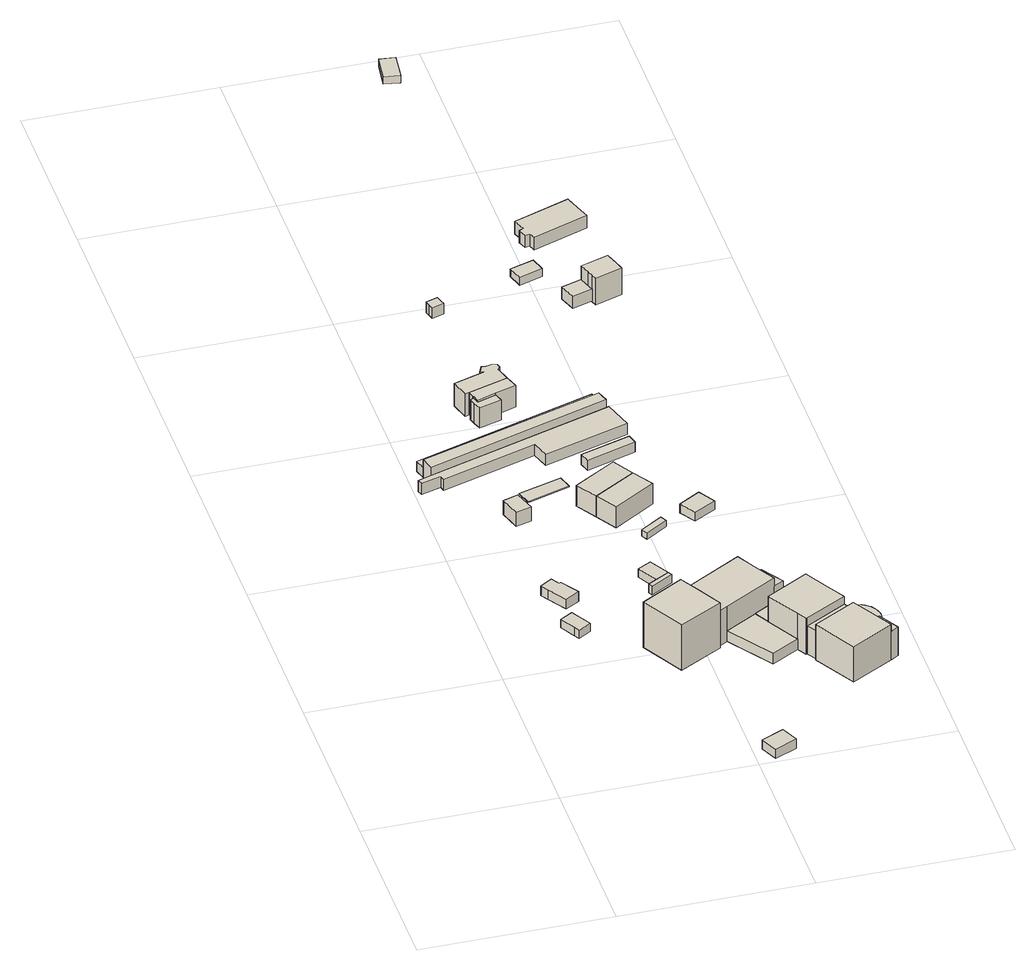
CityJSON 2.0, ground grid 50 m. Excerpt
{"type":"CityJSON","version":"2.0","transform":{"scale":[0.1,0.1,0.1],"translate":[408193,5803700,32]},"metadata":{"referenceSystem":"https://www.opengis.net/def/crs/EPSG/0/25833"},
"CityObjects":{
"building1":{"type":"Building","attributes":{"Gemeindeschluessel":"11000009","BezugspunktDach":"2200","function":"31001_1010","measuredHeight":2.44,"storeysAboveGround":1},"address":[{"country":"Germany","locality":"Berlin","thoroughfareNumber":"29 (6)","thoroughfareName":"Am Seddinsee"}],"geometry":[{"type":"Solid","lod":"1","boundaries":[[[[0,1,2,3,4]],[[5,6,7,8,9]],[[5,9,4,3]],[[6,5,3,2]],[[7,6,2,1]],[[8,7,1,0]],[[9,8,0,4]]]]}]},
"building2":{"type":"Building","attributes":{"Gemeindeschluessel":"11000009","BezugspunktDach":"2200","function":"31001_1010","measuredHeight":2.88,"storeysAboveGround":1},"address":[{"country":"Germany","locality":"Berlin","thoroughfareNumber":"29 (8)","thoroughfareName":"Am Seddinsee"}],"geometry":[{"type":"Solid","lod":"1","boundaries":[[[[10,11,12,13,14,15,16]],[[17,18,19,20,21,22,23]],[[17,23,16,15]],[[18,17,15,14]],[[19,18,14,13]],[[20,19,13,12]],[[21,20,12,11]],[[22,21,11,10]],[[23,22,10,16]]]]}]},
"building3":{"type":"Building","attributes":{"Gemeindeschluessel":"11000009","BezugspunktDach":"2200","function":"31001_1010","measuredHeight":4.79,"storeysAboveGround":1},"address":[{"country":"Germany","locality":"Berlin","thoroughfareNumber":"27 (1)","thoroughfareName":"Am Seddinsee"}],"geometry":[{"type":"Solid","lod":"1","boundaries":[[[[24,25,26,27]],[[28,29,30,31]],[[28,31,27,26]],[[29,28,26,25]],[[30,29,25,24]],[[31,30,24,27]]]]}]},
"building4":{"type":"Building","attributes":{"Gemeindeschluessel":"11000009","BezugspunktDach":"2200","function":"31001_2000","measuredHeight":2.83,"storeysAboveGround":1},"address":[{"country":"Germany","locality":"Berlin","thoroughfareNumber":"19 (2)","thoroughfareName":"Wernsdorfer Straße"}],"geometry":[{"type":"Solid","lod":"1","boundaries":[[[[32,33,34,35]],[[36,37,38,39]],[[36,39,35,34]],[[37,36,34,33]],[[38,37,33,32]],[[39,38,32,35]]]]}]},
"building5":{"type":"Building","attributes":{"Gemeindeschluessel":"11000009","BezugspunktDach":"2200","function":"31001_2000","measuredHeight":0.186,"storeysAboveGround":1},"address":[{"country":"Germany","locality":"Berlin","thoroughfareNumber":"25 (4)","thoroughfareName":"Am Seddinsee"}],"geometry":[{"type":"Solid","lod":"1","boundaries":[[[[40,41,42,43,44]],[[45,46,47,48,49]],[[45,49,44,43]],[[46,45,43,42]],[[47,46,42,41]],[[48,47,41,40]],[[49,48,40,44]]]]}]},
"building6":{"type":"Building","attributes":{"Gemeindeschluessel":"11000009","BezugspunktDach":"2200","function":"31001_1010","measuredHeight":2.55,"storeysAboveGround":1},"address":[{"country":"Germany","locality":"Berlin","thoroughfareNumber":"29 (10)","thoroughfareName":"Am Seddinsee"}],"geometry":[{"type":"Solid","lod":"1","boundaries":[[[[50,51,52,53,54]],[[55,56,57,58,59]],[[55,59,54,53]],[[56,55,53,52]],[[57,56,52,51]],[[58,57,51,50]],[[59,58,50,54]]]]}]},
"building7":{"type":"Building","attributes":{"Gemeindeschluessel":"11000009","BezugspunktDach":"2200","function":"31001_2000","measuredHeight":3.26,"storeysAboveGround":1},"address":[{"country":"Germany","locality":"Berlin","thoroughfareNumber":"25 (5)","thoroughfareName":"Am Seddinsee"}],"geometry":[{"type":"Solid","lod":"1","boundaries":[[[[60,61,62,63,64,65,66,67,68,69]],[[70,71,72,73,74,75,76,77,78,79]],[[70,79,69,68]],[[71,70,68,67]],[[72,71,67,66]],[[73,72,66,65]],[[74,73,65,64]],[[75,74,64,63]],[[76,75,63,62]],[[77,76,62,61]],[[78,77,61,60]],[[79,78,60,69]]]]}]},
"building8":{"type":"Building","attributes":{"Gemeindeschluessel":"11000009","BezugspunktDach":"2200","function":"31001_1010","measuredHeight":2.56,"storeysAboveGround":1},"address":[{"country":"Germany","locality":"Berlin","thoroughfareNumber":"29 (9)","thoroughfareName":"Am Seddinsee"}],"geometry":[{"type":"Solid","lod":"1","boundaries":[[[[53,52,80,81]],[[82,56,55,83]],[[82,83,81,80]],[[56,82,80,52]],[[55,56,52,53]],[[83,55,53,81]]]]}]},
"building9":{"type":"Building","attributes":{"Gemeindeschluessel":"11000009","function":"31001_2000"},"address":[{"country":"Germany","locality":"Berlin","thoroughfareNumber":"23 (2)","thoroughfareName":"Am Seddinsee"}],"children":["building9-1","building9-2"]},
"building9-1":{"type":"BuildingPart","attributes":{"BezugspunktDach":"2200","measuredHeight":5.44,"storeysAboveGround":2},"parents":["building9"],"geometry":[{"type":"MultiSurface","lod":"1","boundaries":[[[84,85,86,87]],[[88,89,90,91]],[[92,93,87,86]],[[88,91,94,95]],[[89,88,86,85]],[[90,89,85,84]],[[91,90,84,87]],[[95,94,93,92]]]}]},
"building9-2":{"type":"BuildingPart","attributes":{"BezugspunktDach":"2200","measuredHeight":3.04,"storeysAboveGround":2},"parents":["building9"],"geometry":[{"type":"Solid","lod":"1","boundaries":[[[[93,92,96,97]],[[98,95,94,99]],[[98,99,97,96]],[[95,98,96,92]],[[99,94,93,97]],[[94,95,92,93]]]]}]},
"building10":{"type":"Building","attributes":{"Gemeindeschluessel":"11000009","function":"31001_1010"},"address":[{"country":"Germany","locality":"Berlin","thoroughfareNumber":"23 (3)","thoroughfareName":"Am Seddinsee"}],"children":["building10-1","building10-2"]},
"building10-1":{"type":"BuildingPart","attributes":{"BezugspunktDach":"2200","measuredHeight":6.53,"storeysAboveGround":2},"parents":["building10"],"geometry":[{"type":"MultiSurface","lod":"1","boundaries":[[[100,101,102,103,104,105,106]],[[107,108,109,110,111,112,113]],[[107,113,106,105]],[[108,107,105,104]],[[109,108,104,103]],[[114,115,103,102]],[[116,114,102,101]],[[111,110,114,110,111,117]],[[112,111,101,100]],[[113,112,100,106]],[[110,109,115,114]],[[117,111,110,114,116]]]}]},
"building10-2":{"type":"BuildingPart","attributes":{"BezugspunktDach":"2200","measuredHeight":6.03,"storeysAboveGround":2},"parents":["building10"],"geometry":[{"type":"MultiSurface","lod":"1","boundaries":[[[118,119,120,115,114,116,121]],[[111,110,109,122,123,124,125]],[[111,125,121,116]],[[122,109,115,120]],[[123,122,120,119]],[[124,123,119,118]],[[125,124,118,121]],[[110,111,116,114]],[[126,109,110,114,115]]]}]},
"building11":{"type":"Building","attributes":{"Gemeindeschluessel":"11000009","BezugspunktDach":"2200","function":"31001_1010","measuredHeight":6.77,"storeysAboveGround":2},"address":[{"country":"Germany","locality":"Berlin","thoroughfareNumber":"21 (3)","thoroughfareName":"Am Seddinsee"}],"geometry":[{"type":"Solid","lod":"1","boundaries":[[[[127,106,105,128,129,130,131,132,133,134,135,136]],[[137,138,139,140,141,142,143,144,145,146,147,148]],[[137,148,136,135]],[[138,137,135,134]],[[139,138,134,133]],[[140,139,133,132]],[[141,140,132,131]],[[142,141,131,130]],[[143,142,130,129]],[[144,143,129,128]],[[145,144,128,105]],[[146,145,105,106]],[[147,146,106,127]],[[148,147,127,136]]]]}]},
"building12":{"type":"Building","attributes":{"Gemeindeschluessel":"11000009","BezugspunktDach":"2200","function":"31001_1010","measuredHeight":6.25,"storeysAboveGround":2},"address":[{"country":"Germany","locality":"Berlin","thoroughfareNumber":"27C","thoroughfareName":"Am Seddinsee"}],"geometry":[{"type":"Solid","lod":"1","boundaries":[[[[149,150,151,152]],[[153,154,155,156]],[[153,156,152,151]],[[154,153,151,150]],[[155,154,150,149]],[[156,155,149,152]]]]}]},
"building13":{"type":"Building","attributes":{"Gemeindeschluessel":"11000009","BezugspunktDach":"2200","function":"31001_1010","measuredHeight":6.17,"storeysAboveGround":2},"address":[{"country":"Germany","locality":"Berlin","thoroughfareNumber":"27B","thoroughfareName":"Am Seddinsee"}],"geometry":[{"type":"Solid","lod":"1","boundaries":[[[[157,158,150,149]],[[154,159,160,155]],[[154,155,149,150]],[[159,154,150,158]],[[160,159,158,157]],[[155,160,157,149]]]]}]},
"building14":{"type":"Building","attributes":{"Gemeindeschluessel":"11000009","function":"31001_1120"},"address":[{"country":"Germany","locality":"Berlin","thoroughfareNumber":"33, 35, 37, 39","thoroughfareName":"Am Seddinsee"}],"children":["building14-1","building14-2","building14-3","building14-4","building14-5","building14-6","building14-7","building14-8","building14-9","building14-10","building14-11"]},
"building14-1":{"type":"BuildingPart","attributes":{"BezugspunktDach":"2200","measuredHeight":8.55,"storeysAboveGround":4},"parents":["building14"],"geometry":[{"type":"MultiSurface","lod":"1","boundaries":[[[161,162,163,164]],[[165,166,167,168]],[[169,170,168,164,163]],[[166,165,163,162]],[[167,166,162,161]],[[171,165,168,170,169]],[[168,167,161,164]]]}]},
"building14-2":{"type":"BuildingPart","attributes":{"BezugspunktDach":"2200","measuredHeight":12.39,"storeysAboveGround":4},"parents":["building14"],"geometry":[{"type":"MultiSurface","lod":"1","boundaries":[[[172,173,174,175,176,177,178]],[[179,180,181,182,183,184,185]],[[179,186,187,188,189,178,177]],[[190,191,177,176]],[[181,192,193,176,175]],[[182,181,194,181,182,195,196,175,174]],[[183,182,174,173]],[[184,183,173,172]],[[197,198,172,178]],[[185,189,188,187,186]],[[180,179,191,190]],[[180,193,192,181]],[[196,195,182,181,194]],[[185,184,198,197]]]}]},
"building14-3":{"type":"BuildingPart","attributes":{"BezugspunktDach":"2200","measuredHeight":3.14,"storeysAboveGround":4},"parents":["building14"],"geometry":[{"type":"MultiSurface","lod":"1","boundaries":[[[199,198,200,201]],[[202,184,203,204]],[[184,185,184,198]],[[203,184,198,199]],[[204,203,199,201]],[[202,204,201,200]],[[198,184,185,197]],[[202,200,197,185]]]}]},
"building14-4":{"type":"BuildingPart","attributes":{"BezugspunktDach":"2200","measuredHeight":3.22,"storeysAboveGround":4},"parents":["building14"],"geometry":[{"type":"MultiSurface","lod":"1","boundaries":[[[188,187,205,206]],[[207,186,185,202]],[[186,207,205,187]],[[200,197,185,188,206]],[[207,208,209,205]],[[202,200,206,209,208]],[[185,186,187,188]],[[202,185,197,200]]]}]},
"building14-5":{"type":"BuildingPart","attributes":{"BezugspunktDach":"2200","measuredHeight":8.41,"storeysAboveGround":4},"parents":["building14"],"geometry":[{"type":"MultiSurface","lod":"1","boundaries":[[[210,211,196,195]],[[181,212,213,182]],[[214,192,196,211]],[[182,213,210,195]],[[181,182,195,196]],[[212,181,215,192,214]],[[213,212,211,210]]]}]},
"building14-6":{"type":"BuildingPart","attributes":{"BezugspunktDach":"2200","measuredHeight":3.16,"storeysAboveGround":4},"parents":["building14"],"geometry":[{"type":"Solid","lod":"1","boundaries":[[[[192,214,170,169,216,217,218,219,220,221,222,223,224,225,226,227,228,229,230,231,232,233,234,193]],[[235,236,237,238,239,240,241,242,243,244,245,246,247,248,249,250,251,252,253,165,168,212,181,180]],[[236,235,234,233]],[[237,236,233,232]],[[238,237,232,231]],[[239,238,231,230]],[[240,239,230,229]],[[241,240,229,228]],[[242,241,228,227]],[[243,242,227,226]],[[244,243,226,225]],[[245,244,225,224]],[[246,245,224,223]],[[247,246,223,222]],[[248,247,222,221]],[[249,248,221,220]],[[250,249,220,219]],[[251,250,219,218]],[[252,251,218,217]],[[253,252,217,216]],[[165,253,216,169]],[[165,169,165,168]],[[180,181,180,193]],[[180,193,234,235]],[[168,165,169,170]],[[212,168,170,214]],[[181,212,214,192]],[[192,193,180,181]]]]}]},
"building14-7":{"type":"BuildingPart","attributes":{"BezugspunktDach":"2200","measuredHeight":8.91,"storeysAboveGround":4},"parents":["building14"],"geometry":[{"type":"MultiSurface","lod":"1","boundaries":[[[254,255,256,257]],[[258,207,208,259]],[[258,259,257,256]],[[207,258,256,255]],[[209,205,255,254]],[[208,207,205,209]],[[208,254,257,259]]]}]},
"building14-8":{"type":"BuildingPart","attributes":{"BezugspunktDach":"2200","measuredHeight":15.38,"storeysAboveGround":4},"parents":["building14"],"geometry":[{"type":"MultiSurface","lod":"1","boundaries":[[[260,261,262,263,264,265]],[[266,267,268,269,270,271]],[[266,271,265,264]],[[267,266,264,263]],[[272,273,267,268,267,263,262]],[[269,268,262,261],[274,275,276,277,272,268,274,278]],[[270,269,261,260]],[[271,270,260,265]],[[268,267,273,272]],[[276,275,274,277]],[[278,274,268,272,277]]]}]},
"building14-9":{"type":"BuildingPart","attributes":{"BezugspunktDach":"2200","measuredHeight":6.92,"storeysAboveGround":4},"parents":["building14"],"geometry":[{"type":"MultiSurface","lod":"1","boundaries":[[[190,279,280,281,191]],[[282,283,235,180,179]],[[282,179,191,281]],[[283,282,281,280]],[[235,283,280,279]],[[284,193,234,279,190]],[[235,285,235,180]],[[179,180,179,191]],[[180,235,285,234,193,284]],[[286,190,191,179,180]]]}]},
"building14-10":{"type":"BuildingPart","attributes":{"BezugspunktDach":"2200","measuredHeight":12.21,"storeysAboveGround":4},"parents":["building14"],"geometry":[{"type":"MultiSurface","lod":"1","boundaries":[[[277,276,287,288,289,290,273]],[[291,292,293,294,275,274,267]],[[291,267,273,290]],[[292,291,290,289]],[[254,257,289,288]],[[293,292,259,208]],[[201,200,206,209,295,288,287]],[[204,294,293,208,202]],[[275,294,287,276]],[[208,259,257,254]],[[204,202,200,201]],[[202,208,295,209,206,200]],[[274,275,276,277]],[[267,268,272,273]],[[274,277,272,268]]]}]},
"building14-11":{"type":"BuildingPart","attributes":{"BezugspunktDach":"2200","measuredHeight":12.38,"storeysAboveGround":4},"parents":["building14"],"geometry":[{"type":"MultiSurface","lod":"1","boundaries":[[[296,297,298,299,300,301]],[[213,212,168,167,302,303]],[[213,303,301,300]],[[211,210,213,212,213,300,299]],[[170,214,212,299,298]],[[161,164,298,297]],[[302,167,297,296]],[[303,302,296,301]],[[212,213,210,211]],[[168,212,214,170]],[[167,168,164,161]]]}]},
"building15":{"type":"Building","attributes":{"Gemeindeschluessel":"11000009","BezugspunktDach":"2200","function":"31001_2000","measuredHeight":1.88,"storeysAboveGround":1},"address":[{"country":"Germany","locality":"Berlin","thoroughfareNumber":"29 (11)","thoroughfareName":"Am Seddinsee"}],"geometry":[{"type":"Solid","lod":"1","boundaries":[[[[304,305,306,307]],[[308,309,310,311]],[[308,311,307,306]],[[309,308,306,305]],[[310,309,305,304]],[[311,310,304,307]]]]}]},
"building16":{"type":"Building","attributes":{"Gemeindeschluessel":"11000009","BezugspunktDach":"2200","function":"31001_2000","measuredHeight":3.37,"storeysAboveGround":1},"address":[{"country":"Germany","locality":"Berlin","thoroughfareNumber":"17 (4)","thoroughfareName":"Am Seddinsee"}],"geometry":[{"type":"Solid","lod":"1","boundaries":[[[[312,313,314,315,316,317]],[[318,319,320,321,322,323]],[[318,323,317,316]],[[319,318,316,315]],[[320,319,315,314]],[[321,320,314,313]],[[322,321,313,312]],[[323,322,312,317]]]]}]},
"building17":{"type":"Building","attributes":{"Gemeindeschluessel":"11000009","BezugspunktDach":"2200","function":"31001_2000","measuredHeight":3,"storeysAboveGround":1},"address":[{"country":"Germany","locality":"Berlin","thoroughfareNumber":"25 (6)","thoroughfareName":"Am Seddinsee"}],"geometry":[{"type":"Solid","lod":"1","boundaries":[[[[324,325,326,327]],[[328,329,330,331]],[[328,331,327,326]],[[329,328,326,325]],[[330,329,325,324]],[[331,330,324,327]]]]}]},
"building18":{"type":"Building","attributes":{"Gemeindeschluessel":"11000009","BezugspunktDach":"2200","function":"31001_1010","measuredHeight":2.61,"storeysAboveGround":1},"address":[{"country":"Germany","locality":"Berlin","thoroughfareNumber":"29 (12)","thoroughfareName":"Am Seddinsee"}],"geometry":[{"type":"Solid","lod":"1","boundaries":[[[[332,333,334,335]],[[336,337,338,339]],[[336,339,335,334]],[[337,336,334,333]],[[338,337,333,332]],[[339,338,332,335]]]]}]},
"building19":{"type":"Building","attributes":{"Gemeindeschluessel":"11000009","BezugspunktDach":"2200","function":"31001_1313","measuredHeight":2.27,"storeysAboveGround":1},"address":[{"country":"Germany","locality":"Berlin","thoroughfareNumber":"17 (2)","thoroughfareName":"Am Seddinsee"}],"geometry":[{"type":"Solid","lod":"1","boundaries":[[[[340,341,342,343]],[[344,345,346,347]],[[344,347,343,342]],[[345,344,342,341]],[[346,345,341,340]],[[347,346,340,343]]]]}]},
"building20":{"type":"Building","attributes":{"Gemeindeschluessel":"11000009","function":"31001_1010"},"address":[{"country":"Germany","locality":"Berlin","thoroughfareNumber":"19","thoroughfareName":"Am Seddinsee"}],"children":["building20-1","building20-2"]},
"building20-1":{"type":"BuildingPart","attributes":{"BezugspunktDach":"2200","measuredHeight":9.17,"storeysAboveGround":2},"parents":["building20"],"geometry":[{"type":"MultiSurface","lod":"1","boundaries":[[[348,349,350,351,352,353,354]],[[355,356,357,358,359,360,361]],[[355,361,354,353]],[[356,355,353,352]],[[357,356,352,351]],[[358,357,351,350]],[[359,358,350,349]],[[362,363,364,365,360,359,349,348]],[[366,367,362,365,368,369,361,360,348,354]],[[365,364,363,362]],[[369,368,367,366]],[[368,365,362,367]]]}]},
"building20-2":{"type":"BuildingPart","attributes":{"BezugspunktDach":"2200","measuredHeight":4.54,"storeysAboveGround":2},"parents":["building20"],"geometry":[{"type":"MultiSurface","lod":"1","boundaries":[[[370,363,367,366,371]],[[369,368,364,372,373]],[[369,373,371,366]],[[372,364,363,370]],[[373,372,370,371]],[[368,369,366,367]],[[365,362,363,364]],[[368,367,362,365]]]}]},
"building21":{"type":"Building","attributes":{"Gemeindeschluessel":"11000009","BezugspunktDach":"2200","function":"31001_2000","measuredHeight":4.76,"storeysAboveGround":1},"address":[{"country":"Germany","locality":"Berlin","thoroughfareNumber":"17 (6)","thoroughfareName":"Am Seddinsee"}],"geometry":[{"type":"Solid","lod":"1","boundaries":[[[[374,375,376,377,378,379,380,381,382,383]],[[384,385,386,387,388,389,390,391,392,393]],[[384,393,383,382]],[[385,384,382,381]],[[386,385,381,380]],[[387,386,380,379]],[[388,387,379,378]],[[389,388,378,377]],[[390,389,377,376]],[[391,390,376,375]],[[392,391,375,374]],[[393,392,374,383]]]]}]},
"building22":{"type":"Building","attributes":{"Gemeindeschluessel":"11000009","BezugspunktDach":"2200","function":"31001_2000","measuredHeight":2.16,"storeysAboveGround":1},"address":[{"country":"Germany","locality":"Berlin","thoroughfareNumber":"28 (3)","thoroughfareName":"Imkerweg"}],"geometry":[{"type":"Solid","lod":"1","boundaries":[[[[394,395,396,397]],[[398,399,400,401]],[[398,401,397,396]],[[399,398,396,395]],[[400,399,395,394]],[[401,400,394,397]]]]}]}
},
"vertices":[
[213,618,37],[220,605,37],[254,625,37],[223,679,37],[190,660,37],[223,679,12],[254,625,12],[220,605,12],[213,618,12],[190,660,12],
[192,776,42],[223,728,42],[260,750,42],[229,798,42],[224,795,42],[211,817,42],[179,797,42],[211,817,13],[224,795,13],[229,798,13],[260,750,13],[223,728,13],[192,776,13],[179,797,13],
[195,1073,63],[237,1085,63],[219,1141,63],[179,1128,63],[219,1141,21],[237,1085,21],[195,1073,21],[179,1128,21],
[543,4,42],[602,31,42],[581,77,42],[522,50,42],[581,77,14],[602,31,14],[543,4,14],[522,50,14],
[251,1165,18],[257,1167,18],[364,1200,18],[353,1237,18],[240,1204,18],[353,1237,16],[364,1200,16],[257,1167,16],[251,1165,16],[240,1204,16],
[439,730,35],[498,764,35],[492,775,35],[456,755,35],[433,742,35],[456,755,10],[492,775,10],[498,764,10],[439,730,10],[433,742,10],
[15,1273,44],[67,1289,44],[71,1274,44],[320,1351,44],[335,1305,44],[559,1373,44],[535,1451,44],[527,1448,44],[47,1299,44],[10,1287,44],[47,1299,11],[527,1448,11],[535,1451,11],[559,1373,11],[335,1305,11],[320,1351,11],[71,1274,11],[67,1289,11],[15,1273,11],[10,1287,11],
[462,828,35],[426,809,35],[462,828,10],[426,809,10],
[47,1299,68],[527,1448,68],[517,1480,68],[36,1334,68],[517,1480,13],[527,1448,13],[47,1299,13],[36,1334,13],[517,1480,45],[36,1334,45],[36,1334,15],[517,1480,15],
[508,1509,45],[28,1362,45],[508,1509,15],[28,1362,15],
[216,1529,85],[217,1525,85],[222,1508,85],[272,1524,85],[327,1541,85],[315,1576,85],[211,1544,85],[315,1576,20],[327,1541,20],[272,1524,20],[222,1508,20],[217,1525,20],[216,1529,20],[211,1544,20],[222,1508,80],[272,1524,80],[217,1525,80],[217,1525,78],
[213,1505,80],[220,1483,80],[279,1500,80],[208,1522,80],[279,1500,20],[220,1483,20],[213,1505,20],[208,1522,20],[272,1524,33],
[200,1541,85],[304,1614,85],[310,1624,85],[307,1635,85],[294,1639,85],[277,1635,85],[268,1637,85],[259,1618,85],[267,1614,85],[186,1589,85],[267,1614,18],[259,1618,18],[268,1637,18],[277,1635,18],[294,1639,18],[307,1635,18],[310,1624,18],[304,1614,18],[315,1576,18],[211,1544,18],[200,1541,18],[186,1589,18],
[395,1070,74],[506,1137,74],[472,1193,74],[361,1125,74],[472,1193,12],[506,1137,12],[395,1070,12],[361,1125,12],
[429,1014,74],[540,1082,74],[540,1082,12],[429,1014,12],
[920,316,98],[941,328,98],[910,384,98],[889,371,98],[910,384,13],[941,328,13],[920,316,13],[889,371,13],[910,384,44],[889,371,44],[910,384,37],
[715,418,120],[729,393,120],[732,394,120],[842,455,120],[809,513,120],[778,568,120],[666,505,120],[778,568,13],[809,513,13],[842,455,13],[732,394,13],[729,393,13],[715,418,13],[666,505,13],[754,554,13],[754,554,45],[666,505,45],[666,505,17],[809,513,70],[778,568,70],[842,455,44],[809,513,44],[842,455,92],[732,394,97],[842,455,97],[666,505,44],[715,418,44],
[642,377,44],[644,544,44],[560,496,44],[644,544,13],[642,377,13],[560,496,13],
[728,591,45],[644,544,45],[728,591,13],[701,576,13],[701,576,45],
[748,367,97],[857,427,97],[857,427,13],[748,367,13],[857,427,44],[842,455,25],
[898,406,44],[926,427,44],[930,434,44],[933,442,44],[935,450,44],[936,458,44],[935,466,44],[933,474,44],[930,482,44],[926,489,44],[921,496,44],[915,501,44],[908,506,44],[901,510,44],[893,512,44],[885,514,44],[877,514,44],[844,501,44],[830,525,44],[830,525,13],[844,501,13],[877,514,13],[885,514,13],[893,512,13],[901,510,13],[908,506,13],[915,501,13],[921,496,13],[926,489,13],[930,482,13],[933,474,13],[935,466,13],[936,458,13],[935,450,13],[933,442,13],[930,434,13],[926,427,13],[898,406,13],
[701,576,93],[728,591,93],[689,649,93],[667,636,93],[689,649,13],[667,636,13],
[423,414,147],[537,476,147],[499,545,147],[474,589,147],[472,593,147],[360,529,147],[472,593,12],[474,589,12],[499,545,12],[537,476,12],[423,414,12],[360,529,12],[499,545,117],[474,589,117],[504,535,12],[534,481,12],[534,481,117],[504,535,117],[504,535,42],
[830,525,70],[815,553,70],[799,580,70],[799,580,13],[815,553,13],[809,513,21],[830,525,34],[809,513,51],
[560,496,117],[701,576,117],[667,636,117],[640,684,117],[640,684,12],[667,636,12],[701,576,12],[560,496,12],[701,576,38],
[809,253,119],[920,316,119],[889,371,119],[857,427,119],[748,367,119],[745,365,119],[809,253,13],[745,365,13],
[489,951,29],[547,988,29],[538,1004,29],[480,967,29],[538,1004,10],[547,988,10],[489,951,10],[480,967,10],
[230,1964,46],[234,1950,46],[265,1960,46],[261,1974,46],[257,1987,46],[226,1977,46],[257,1987,14],[261,1974,14],[265,1960,14],[234,1950,14],[230,1964,14],[226,1977,14],
[427,1256,42],[557,1298,42],[550,1324,42],[418,1284,42],[550,1324,12],[557,1298,12],[427,1256,12],[418,1284,12],
[620,989,37],[678,1021,37],[651,1066,37],[594,1032,37],[651,1066,11],[678,1021,11],[620,989,11],[594,1032,11],
[474,2024,36],[536,2044,36],[524,2083,36],[462,2064,36],[524,2083,13],[536,2044,13],[474,2024,13],[462,2064,13],
[620,1932,88],[625,1917,88],[630,1903,88],[702,1926,88],[693,1956,88],[683,1985,88],[610,1962,88],[683,1985,9],[693,1956,9],[702,1926,9],[630,1903,9],[625,1917,9],[620,1932,9],[610,1962,9],[620,1932,47],[625,1917,47],[625,1917,11],[620,1932,11],[610,1962,47],[617,1939,47],[617,1939,11],[610,1962,11],
[572,1900,47],[557,1945,47],[572,1900,11],[557,1945,11],
[533,2202,45],[521,2196,45],[523,2193,45],[530,2174,45],[542,2177,45],[548,2159,45],[695,2211,45],[682,2249,45],[669,2287,45],[521,2235,45],[669,2287,8],[682,2249,8],[695,2211,8],[548,2159,8],[542,2177,8],[530,2174,8],[523,2193,8],[521,2196,8],[533,2202,8],[521,2235,8],
[423,2895,34],[431,2969,34],[390,2973,34],[380,2901,34],[390,2973,12],[431,2969,12],[423,2895,12],[380,2901,12]
]}
